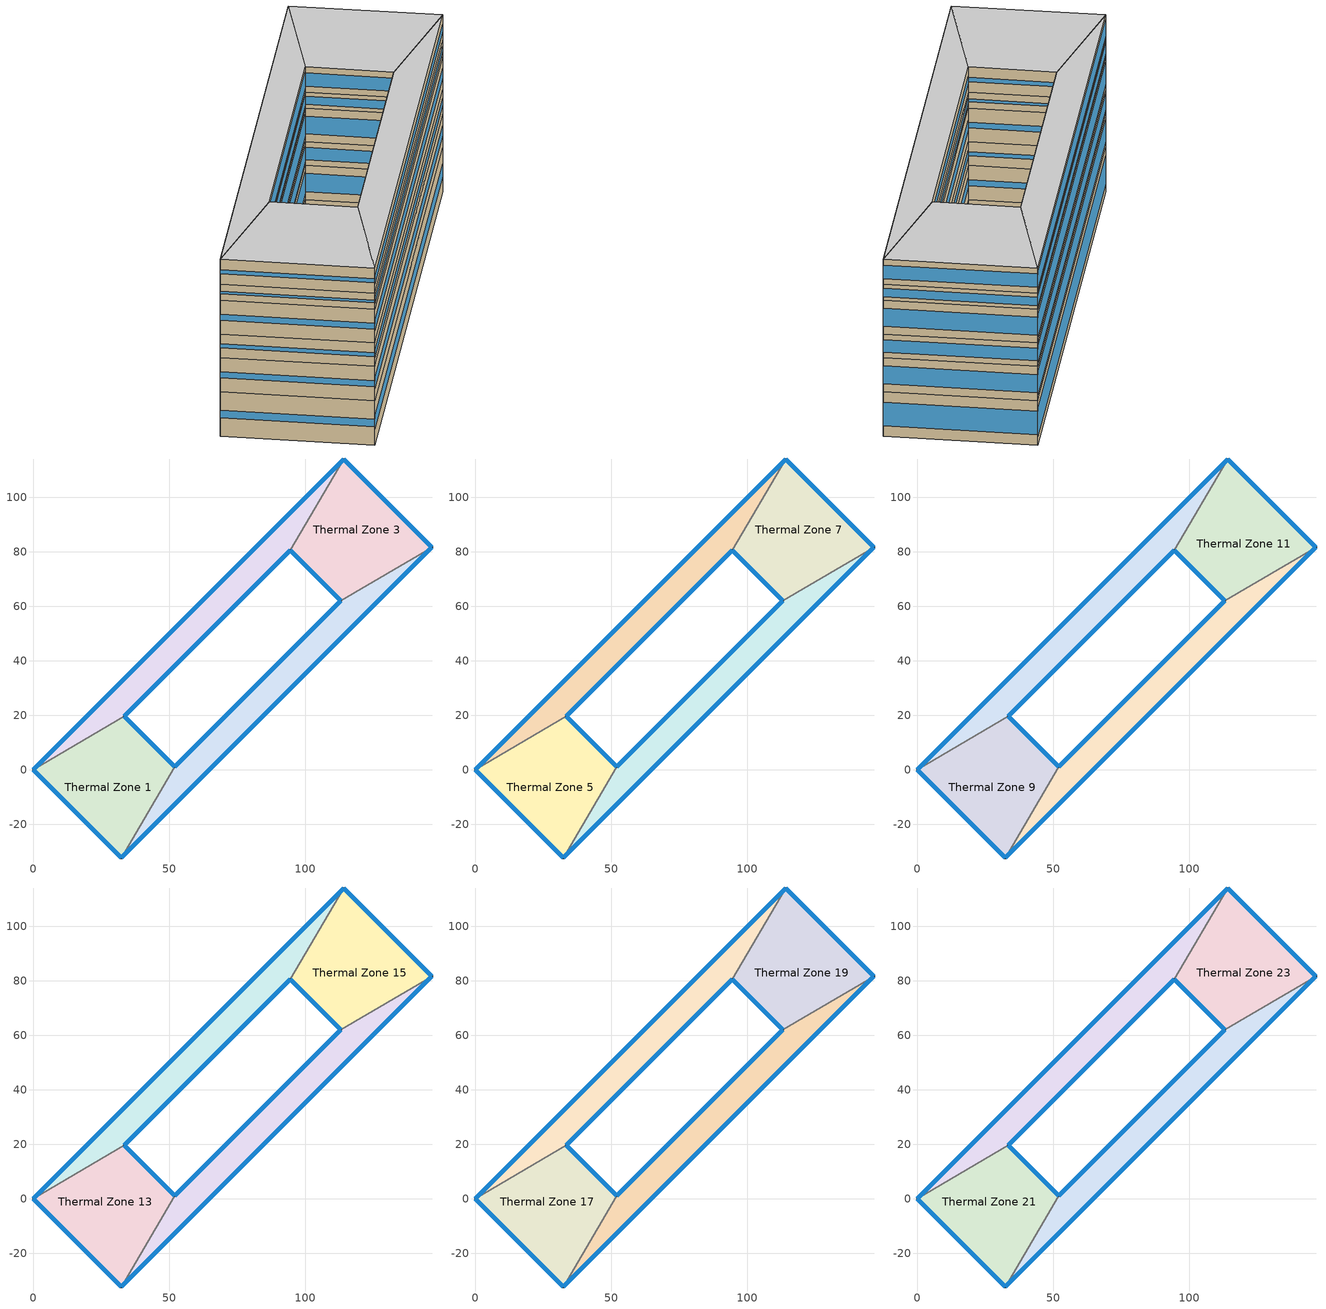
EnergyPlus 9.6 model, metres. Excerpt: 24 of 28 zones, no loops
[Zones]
Thermal Zone 1
 floor ground (ExtSlabCarpet): 0,0 33.52,19.69 52.04,1.17 32.35,-32.35 z0
 wall outside (Ext Wall): 52.04,1.17 33.52,19.69 / 0,0 32.35,-32.35 z0:14.62
 wall to Thermal Zone 4 (Interior Wall): 33.52,19.69 0,0 z0:14.62
 wall to Thermal Zone 2 (Interior Wall): 32.35,-32.35 52.04,1.17 z0:14.62
 window (Ext Window): 52.04,1.18 33.53,19.69 / 0.01,-0.01 32.34,-32.34 z6.07:8.55
Thermal Zone 2
 floor ground (ExtSlabCarpet): 52.04,1.17 112.93,62.06 146.46,81.76 32.35,-32.35 z0
 wall outside (Ext Wall): 112.93,62.06 52.04,1.17 / 32.35,-32.35 146.46,81.76 z0:14.62
 wall to Thermal Zone 3 (Interior Wall): 146.46,81.76 112.93,62.06 z0:14.62
 window (Ext Window): 112.92,62.06 52.05,1.18 / 32.36,-32.34 146.45,81.75 z5.26:9.36
Thermal Zone 3
 floor ground (ExtSlabCarpet): 94.41,80.58 114.11,114.11 146.46,81.76 112.93,62.06 z0
 wall outside (Ext Wall): 146.46,81.76 114.11,114.11 / 94.41,80.58 112.93,62.06 z0:14.62
 wall to Thermal Zone 4 (Interior Wall): 114.11,114.11 94.41,80.58 z0:14.62
 window (Ext Window): 146.45,81.76 114.11,114.1 / 94.42,80.57 112.92,62.07 z3.44:11.18
Thermal Zone 4
 floor ground (ExtSlabCarpet): 114.11,114.11 94.41,80.58 33.52,19.69 0,0 z0
 wall outside (Ext Wall): 33.52,19.69 94.41,80.58 / 114.11,114.11 0,0 z0:14.62
 window (Ext Window): 33.53,19.7 94.41,80.57 / 114.1,114.1 0.01,0.01 z2.7:11.92
Thermal Zone 5
 floor to Thermal Zone 1 (Interior Floor): 0,0 33.52,19.69 52.04,1.17 32.35,-32.35 z14.62
 wall outside (Ext Wall): 52.04,1.17 33.52,19.69 / 0,0 32.35,-32.35 z14.62:26.04
 wall to Thermal Zone 8 (Interior Wall): 33.52,19.69 0,0 z14.62:26.04
 wall to Thermal Zone 6 (Interior Wall): 32.35,-32.35 52.04,1.17 z14.62:26.04
 window (Ext Window): 52.04,1.18 33.53,19.69 / 0.01,-0.01 32.34,-32.34 z19.36:21.3
Thermal Zone 6
 floor to Thermal Zone 2 (Interior Floor): 52.04,1.17 112.93,62.06 146.46,81.76 32.35,-32.35 z14.62
 wall outside (Ext Wall): 112.93,62.06 52.04,1.17 / 32.35,-32.35 146.46,81.76 z14.62:26.04
 wall to Thermal Zone 7 (Interior Wall): 146.46,81.76 112.93,62.06 z14.62:26.04
 window (Ext Window): 112.92,62.06 52.05,1.18 / 32.36,-32.34 146.45,81.75 z18.73:21.93
Thermal Zone 7
 floor to Thermal Zone 3 (Interior Floor): 94.41,80.58 114.11,114.11 146.46,81.76 112.93,62.06 z14.62
 wall outside (Ext Wall): 146.46,81.76 114.11,114.11 / 94.41,80.58 112.93,62.06 z14.62:26.04
 wall to Thermal Zone 8 (Interior Wall): 114.11,114.11 94.41,80.58 z14.62:26.04
 window (Ext Window): 146.45,81.76 114.11,114.1 / 94.42,80.57 112.92,62.07 z17.3:23.36
Thermal Zone 8
 floor to Thermal Zone 4 (Interior Floor): 114.11,114.11 94.41,80.58 33.52,19.69 0,0 z14.62
 wall outside (Ext Wall): 33.52,19.69 94.41,80.58 / 114.11,114.11 0,0 z14.62:26.04
 window (Ext Window): 33.53,19.7 94.41,80.57 / 114.1,114.1 0.01,0.01 z16.73:23.93
Thermal Zone 9
 floor to Thermal Zone 5 (Interior Floor): 0,0 33.52,19.69 52.04,1.17 32.35,-32.35 z26.04
 wall outside (Ext Wall): 52.04,1.17 33.52,19.69 / 0,0 32.35,-32.35 z26.04:33.84
 wall to Thermal Zone 12 (Interior Wall): 33.52,19.69 0,0 z26.04:33.84
 wall to Thermal Zone 10 (Interior Wall): 32.35,-32.35 52.04,1.17 z26.04:33.84
 window (Ext Window): 52.04,1.18 33.53,19.69 / 0.01,-0.01 32.34,-32.34 z29.28:30.6
Thermal Zone 10
 floor to Thermal Zone 6 (Interior Floor): 52.04,1.17 112.93,62.06 146.46,81.76 32.35,-32.35 z26.04
 wall outside (Ext Wall): 112.93,62.06 52.04,1.17 / 32.35,-32.35 146.46,81.76 z26.04:33.84
 wall to Thermal Zone 11 (Interior Wall): 146.46,81.76 112.93,62.06 z26.04:33.84
 window (Ext Window): 112.92,62.06 52.05,1.18 / 32.36,-32.34 146.45,81.75 z28.85:31.03
Thermal Zone 11
 floor to Thermal Zone 7 (Interior Floor): 94.41,80.58 114.11,114.11 146.46,81.76 112.93,62.06 z26.04
 wall outside (Ext Wall): 146.46,81.76 114.11,114.11 / 94.41,80.58 112.93,62.06 z26.04:33.84
 wall to Thermal Zone 12 (Interior Wall): 114.11,114.11 94.41,80.58 z26.04:33.84
 window (Ext Window): 146.45,81.76 114.11,114.1 / 94.42,80.57 112.92,62.07 z27.87:32.01
Thermal Zone 12
 floor to Thermal Zone 8 (Interior Floor): 114.11,114.11 94.41,80.58 33.52,19.69 0,0 z26.04
 wall outside (Ext Wall): 33.52,19.69 94.41,80.58 / 114.11,114.11 0,0 z26.04:33.84
 window (Ext Window): 33.53,19.7 94.41,80.57 / 114.1,114.1 0.01,0.01 z27.48:32.4
Thermal Zone 13
 floor to Thermal Zone 9 (Interior Floor): 0,0 33.52,19.69 52.04,1.17 32.35,-32.35 z33.84
 wall outside (Ext Wall): 52.04,1.17 33.52,19.69 / 0,0 32.35,-32.35 z33.84:45
 wall to Thermal Zone 16 (Interior Wall): 33.52,19.69 0,0 z33.84:45
 wall to Thermal Zone 14 (Interior Wall): 32.35,-32.35 52.04,1.17 z33.84:45
 window (Ext Window): 52.04,1.18 33.53,19.69 / 0.01,-0.01 32.34,-32.34 z38.47:40.37
Thermal Zone 14
 floor to Thermal Zone 10 (Interior Floor): 52.04,1.17 112.93,62.06 146.46,81.76 32.35,-32.35 z33.84
 wall outside (Ext Wall): 112.93,62.06 52.04,1.17 / 32.35,-32.35 146.46,81.76 z33.84:45
 wall to Thermal Zone 15 (Interior Wall): 146.46,81.76 112.93,62.06 z33.84:45
 window (Ext Window): 112.92,62.06 52.05,1.18 / 32.36,-32.34 146.45,81.75 z37.86:40.98
Thermal Zone 15
 floor to Thermal Zone 11 (Interior Floor): 94.41,80.58 114.11,114.11 146.46,81.76 112.93,62.06 z33.84
 wall outside (Ext Wall): 146.46,81.76 114.11,114.11 / 94.41,80.58 112.93,62.06 z33.84:45
 wall to Thermal Zone 16 (Interior Wall): 114.11,114.11 94.41,80.58 z33.84:45
 window (Ext Window): 146.45,81.76 114.11,114.1 / 94.42,80.57 112.92,62.07 z36.46:42.38
Thermal Zone 16
 floor to Thermal Zone 12 (Interior Floor): 114.11,114.11 94.41,80.58 33.52,19.69 0,0 z33.84
 wall outside (Ext Wall): 33.52,19.69 94.41,80.58 / 114.11,114.11 0,0 z33.84:45
 window (Ext Window): 33.53,19.7 94.41,80.57 / 114.1,114.1 0.01,0.01 z35.9:42.94
Thermal Zone 17
 floor to Thermal Zone 13 (Interior Floor): 0,0 33.52,19.69 52.04,1.17 32.35,-32.35 z45
 wall outside (Ext Wall): 52.04,1.17 33.52,19.69 / 0,0 32.35,-32.35 z45:50.27
 wall to Thermal Zone 20 (Interior Wall): 33.52,19.69 0,0 z45:50.27
 wall to Thermal Zone 18 (Interior Wall): 32.35,-32.35 52.04,1.17 z45:50.27
 window (Ext Window): 52.04,1.18 33.53,19.69 / 0.01,-0.01 32.34,-32.34 z47.19:48.08
Thermal Zone 18
 floor to Thermal Zone 14 (Interior Floor): 52.04,1.17 112.93,62.06 146.46,81.76 32.35,-32.35 z45
 wall outside (Ext Wall): 112.93,62.06 52.04,1.17 / 32.35,-32.35 146.46,81.76 z45:50.27
 wall to Thermal Zone 19 (Interior Wall): 146.46,81.76 112.93,62.06 z45:50.27
 window (Ext Window): 112.92,62.06 52.05,1.18 / 32.36,-32.34 146.45,81.75 z46.9:48.37
Thermal Zone 19
 floor to Thermal Zone 15 (Interior Floor): 94.41,80.58 114.11,114.11 146.46,81.76 112.93,62.06 z45
 wall outside (Ext Wall): 146.46,81.76 114.11,114.11 / 94.41,80.58 112.93,62.06 z45:50.27
 wall to Thermal Zone 20 (Interior Wall): 114.11,114.11 94.41,80.58 z45:50.27
 window (Ext Window): 146.45,81.76 114.11,114.1 / 94.42,80.57 112.92,62.07 z46.24:49.03
Thermal Zone 20
 floor to Thermal Zone 16 (Interior Floor): 114.11,114.11 94.41,80.58 33.52,19.69 0,0 z45
 wall outside (Ext Wall): 33.52,19.69 94.41,80.58 / 114.11,114.11 0,0 z45:50.27
 window (Ext Window): 33.53,19.7 94.41,80.57 / 114.1,114.1 0.01,0.01 z45.97:49.3
Thermal Zone 21
 floor to Thermal Zone 17 (Interior Floor): 0,0 33.52,19.69 52.04,1.17 32.35,-32.35 z50.27
 wall outside (Ext Wall): 52.04,1.17 33.52,19.69 / 0,0 32.35,-32.35 z50.27:58.7
 wall to Thermal Zone 24 (Interior Wall): 33.52,19.69 0,0 z50.27:58.7
 wall to Thermal Zone 22 (Interior Wall): 32.35,-32.35 52.04,1.17 z50.27:58.7
 window (Ext Window): 52.04,1.18 33.53,19.69 / 0.01,-0.01 32.34,-32.34 z53.77:55.2
 ceiling to Thermal Zone 25 (Interior Ceiling): 32.35,-32.35 52.04,1.17 33.52,19.69 0,0 z58.7
Thermal Zone 22
 floor to Thermal Zone 18 (Interior Floor): 52.04,1.17 112.93,62.06 146.46,81.76 32.35,-32.35 z50.27
 wall outside (Ext Wall): 112.93,62.06 52.04,1.17 / 32.35,-32.35 146.46,81.76 z50.27:58.7
 wall to Thermal Zone 23 (Interior Wall): 146.46,81.76 112.93,62.06 z50.27:58.7
 window (Ext Window): 112.92,62.06 52.05,1.18 / 32.36,-32.34 146.45,81.75 z53.3:55.67
 ceiling to Thermal Zone 26 (Interior Ceiling): 32.35,-32.35 146.46,81.76 112.93,62.06 52.04,1.17 z58.7
Thermal Zone 23
 floor to Thermal Zone 19 (Interior Floor): 94.41,80.58 114.11,114.11 146.46,81.76 112.93,62.06 z50.27
 wall outside (Ext Wall): 146.46,81.76 114.11,114.11 / 94.41,80.58 112.93,62.06 z50.27:58.7
 wall to Thermal Zone 24 (Interior Wall): 114.11,114.11 94.41,80.58 z50.27:58.7
 window (Ext Window): 146.45,81.76 114.11,114.1 / 94.42,80.57 112.92,62.07 z52.25:56.72
 ceiling to Thermal Zone 27 (Interior Ceiling): 112.93,62.06 146.46,81.76 114.11,114.11 94.41,80.58 z58.7
Thermal Zone 24
 floor to Thermal Zone 20 (Interior Floor): 114.11,114.11 94.41,80.58 33.52,19.69 0,0 z50.27
 wall outside (Ext Wall): 33.52,19.69 94.41,80.58 / 114.11,114.11 0,0 z50.27:58.7
 window (Ext Window): 33.53,19.7 94.41,80.57 / 114.1,114.1 0.01,0.01 z51.83:57.14
 ceiling to Thermal Zone 28 (Interior Ceiling): 0,0 33.52,19.69 94.41,80.58 114.11,114.11 z58.7
[Building]
Building 1: North Axis {deg}=-0
[Site:Location]
Washington Dc Dulles IntL Ar: Latitude {deg}=38.98; Longitude {deg}=-77.47; Time Zone {hr}=-5; Elevation {m}=82
[SizingPeriod:DesignDay] Month=7; Day of Month=21; Day Type=SummerDesignDay; Daily Dry-Bulb Temperature Range {deltaC}=14.4; Dry-Bulb Temperature Range Modifier Type=DefaultMultipliers; Barometric Pressure {Pa}=86790; Wind Speed {m/s}=5; Wind Direction {deg}=340; Rain Indicator=No; Snow Indicator=No; Daylight Saving Time Indicator=No; Solar Model Indicator=ASHRAETau; ASHRAE Clear Sky Optical Depth for Beam Irradiance (taub)=0.339; ASHRAE Clear Sky Optical Depth for Diffuse Irradiance (taud)=2.366; Begin Environment Reset Mode=FullResetAtBeginEnvironment
Name | Maximum Dry-Bulb Temperature {C} | Humidity Condition Type | Wetbulb or DewPoint at Maximum Dry-Bulb {C} | Enthalpy at Maximum Dry-Bulb {J/kg}
SALT-LAKE-CITY-IAP Ann Clg .4% Condns DB=>MWB | 36.5 | Wetbulb | 17.1
SALT-LAKE-CITY-IAP Ann Clg .4% Condns DP=>MDB | 22.5 | Dewpoint | 15.6
SALT-LAKE-CITY-IAP Ann Clg .4% Condns Enth=>MDB | 30.8 | Enthalpy |  | 59300
SALT-LAKE-CITY-IAP Ann Clg .4% Condns WB=>MDB | 31.2 | Wetbulb | 19
[Material] Thermal Absorptance=0.9
Name | Roughness | Thickness m | Conductivity W/m-K | Density kg/m3 | Specific Heat J/kg-K | Solar Absorptance | Visible Absorptance
wall concrete | MediumRough | 0.03 | 0.5 | 2243 | 837 | 0.65 | 0.65
Wall Insulation [18] | MediumRough | 0.1693 | 0.049 | 265 | 836.8 | 0.7 | 0.7
F16 Acoustic tile | MediumSmooth | 0.0191 | 0.06 | 368 | 590 | 0.3 | 0.3
M11 100mm lightweight concrete | MediumRough | 0.1016 | 0.53 | 1280 | 840 | 0.5 | 0.5
MAT-CC05 4 HW CONCRETE | Rough | 0.1016 | 1.311 | 2240 | 836.8 | 0.85 | 0.85
G01a 19mm gypsum board | MediumSmooth | 0.019 | 0.16 | 800 | 1090 | 0.4 | 0.4
[Material:AirGap]
Name | Thermal Resistance m2-K/W
F04 Wall air space resistance | 0.15
F05 Ceiling air space resistance | 0.18
[Material:NoMass]
CP02 CARPET PAD: Roughness=Smooth; Thermal Resistance m2-K/W=0.1; Thermal Absorptance=0.9; Solar Absorptance=0.8; Visible Absorptance=0.8
[WindowMaterial:SimpleGlazingSystem]
Window Material Simple Glazing System: U-Factor W/m2-K=1.8; Solar Heat Gain Coefficient=0.3
[Construction]
Ext Wall: wall concrete, Wall Insulation [18]
Ext Window: Window Material Simple Glazing System
ExtSlabCarpet: MAT-CC05 4 HW CONCRETE, CP02 CARPET PAD
Interior Ceiling: M11 100mm lightweight concrete, F05 Ceiling air space resistance, F16 Acoustic tile
Interior Floor: F16 Acoustic tile, F05 Ceiling air space resistance, M11 100mm lightweight concrete
Interior Wall: G01a 19mm gypsum board, F04 Wall air space resistance, G01a 19mm gypsum board
[Zone]
Thermal Zone 1; Thermal Zone 2; Thermal Zone 3; Thermal Zone 4: 45, 0, 0, 0, , 1, , , , , , Yes
Thermal Zone 5; Thermal Zone 6; Thermal Zone 7; Thermal Zone 8: 45, 0, 0, 14.62, , 1, , , , , , Yes
Thermal Zone 9; Thermal Zone 10; Thermal Zone 11; Thermal Zone 12: 45, 0, 0, 26.04, , 1, , , , , , Yes
Thermal Zone 13; Thermal Zone 14; Thermal Zone 15; Thermal Zone 16: 45, 0, 0, 33.84, , 1, , , , , , Yes
Thermal Zone 17; Thermal Zone 18; Thermal Zone 19; Thermal Zone 20: 45, 0, 0, 45, , 1, , , , , , Yes
Thermal Zone 21; Thermal Zone 22; Thermal Zone 23; Thermal Zone 24: 45, 0, 0, 50.27, , 1, , , , , , Yes
[AvailabilityManager:Scheduled] Schedule=Always On Discrete
VAV with Reheat 1 Availability Manager; Air Loop HVAC Outdoor Air System 1 Availability Manager; VAV with Reheat 2 Availability Manager; Air Loop HVAC Outdoor Air System 2 Availability Manager; VAV with Reheat 3 Availability Manager; Air Loop HVAC Outdoor Air System 3 Availability Manager
[Schedule:Constant]
Always On Discrete: Hourly Value=1
